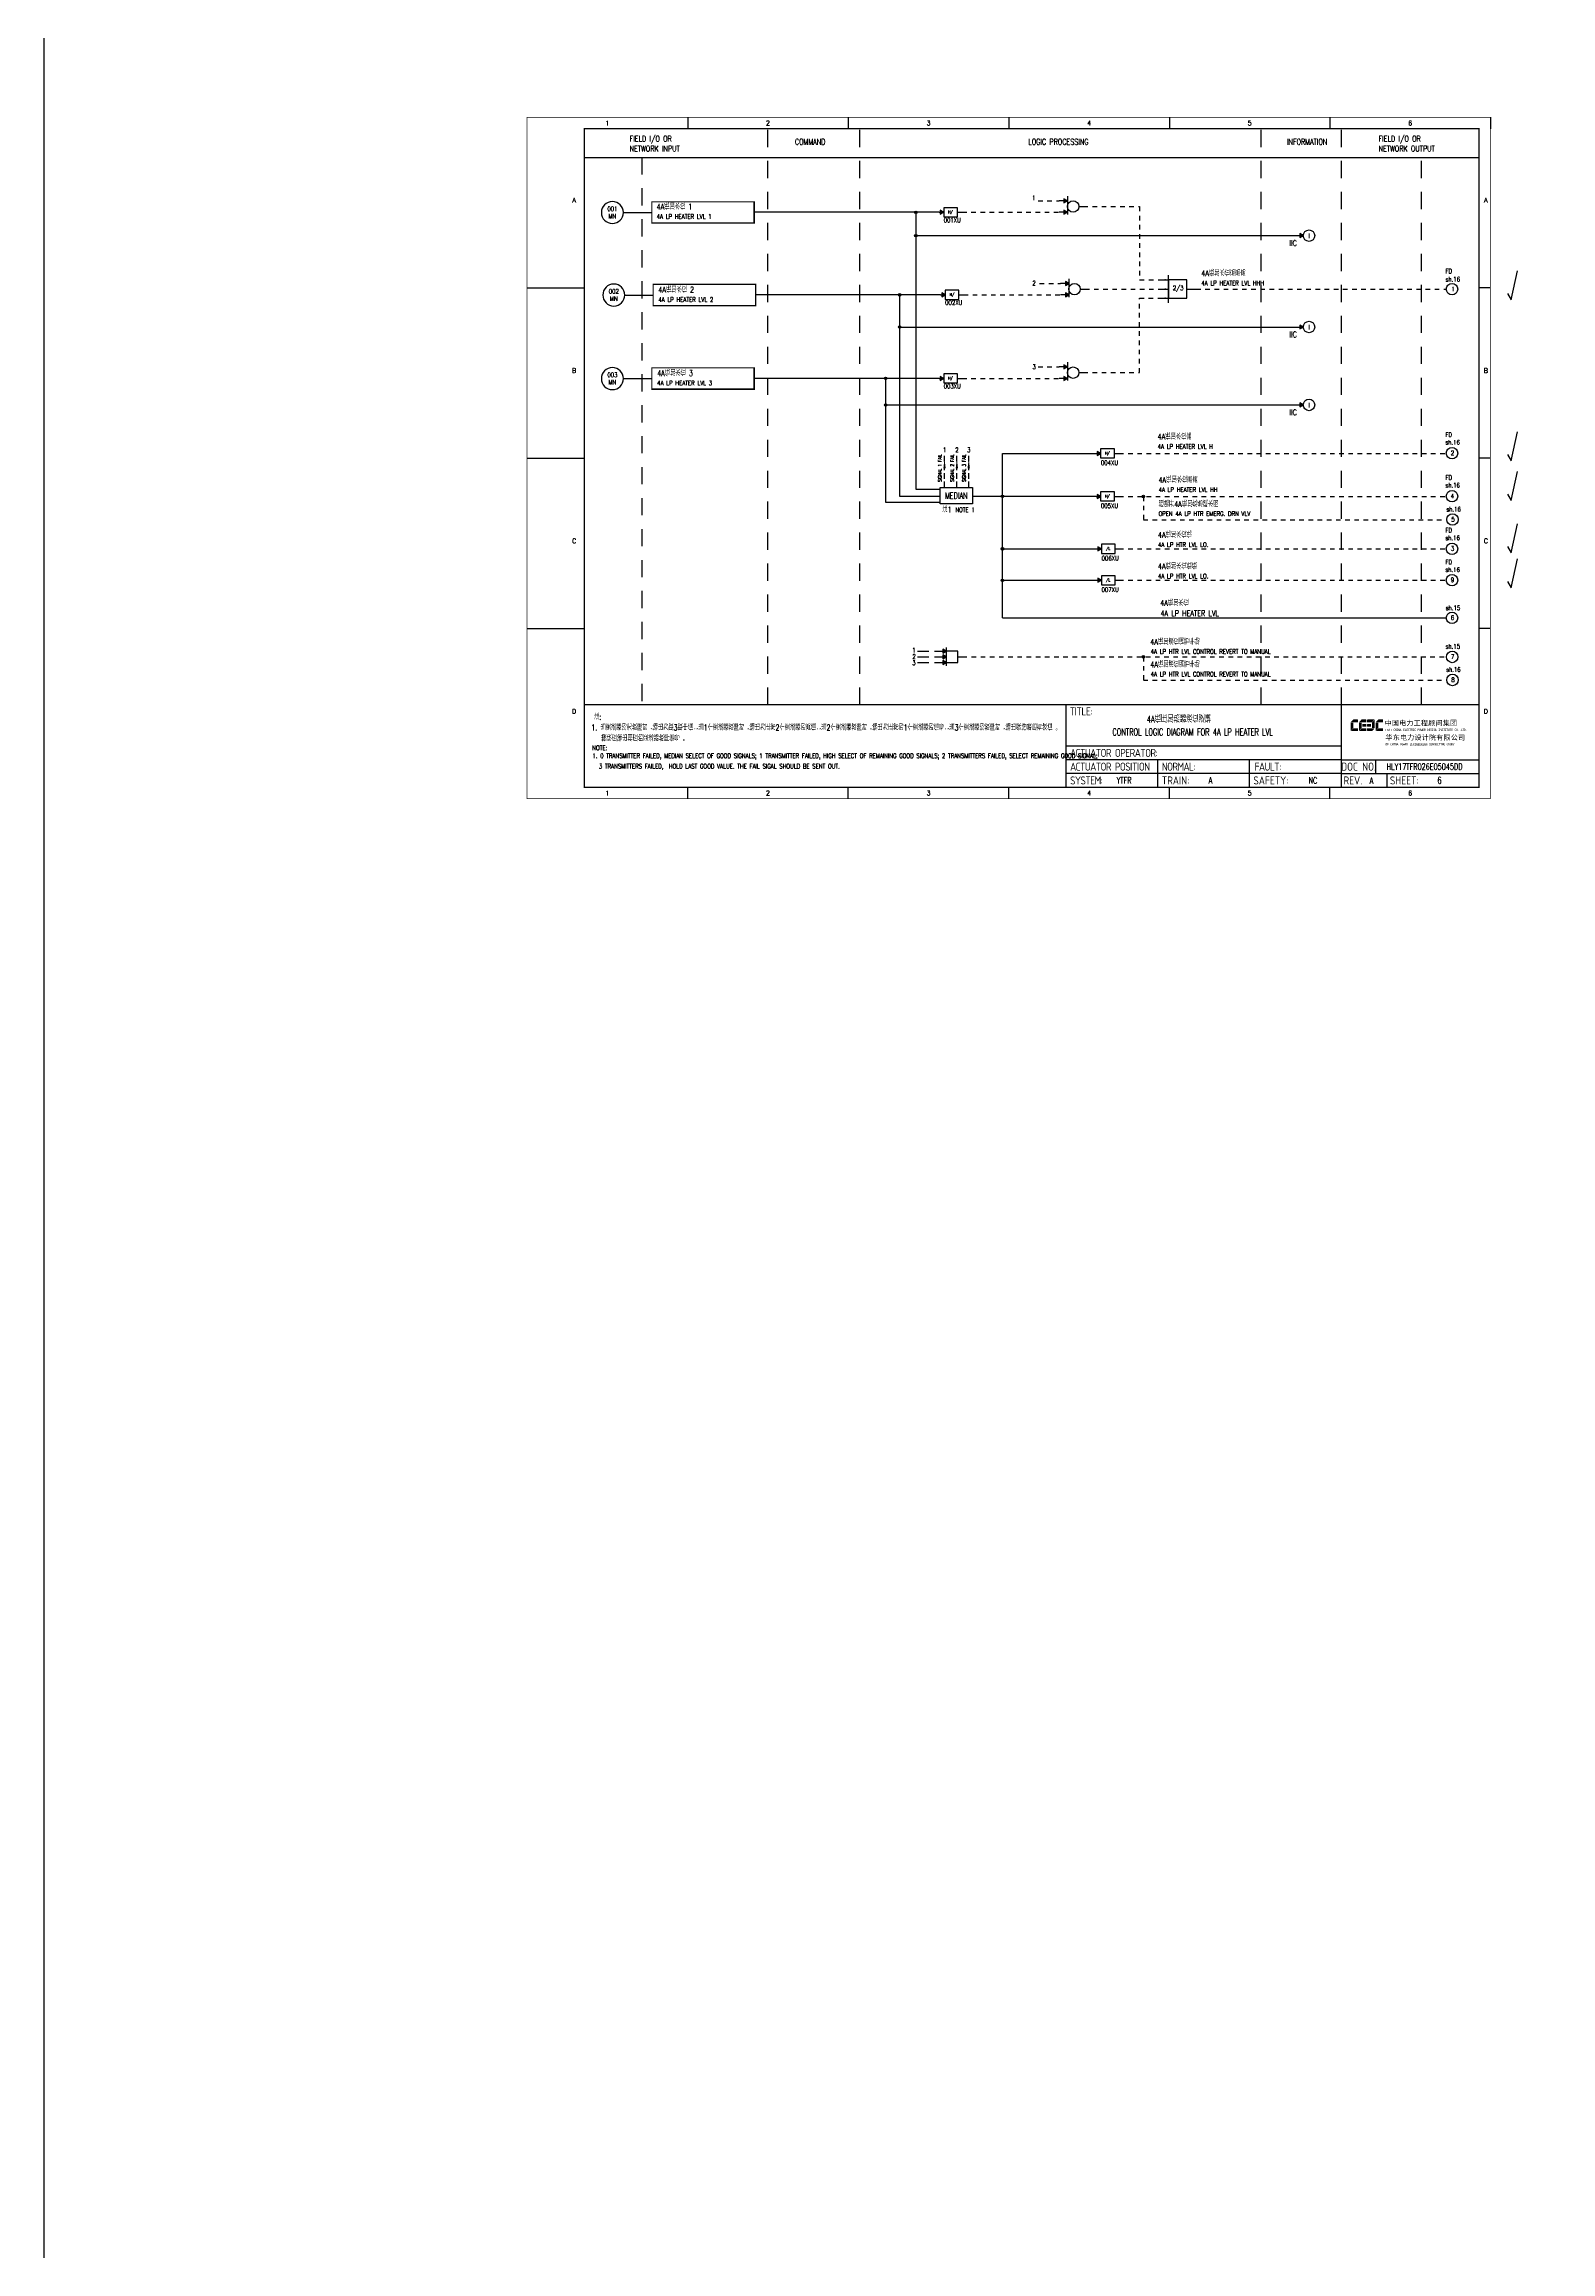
# Model space of a CAD drawing. Header units: millimetres. Extents: x 5560 to 16471, y 4607 to 8234.
# Drawn here: x 7161 to 7818, y 5569 to 6531 of the extents above; entities that cross this region are included whole.
import ezdxf
from ezdxf.enums import TextEntityAlignment as Align

# ---------------------------------------------------------------- set-up
doc = ezdxf.new("R2010")
doc.units = ezdxf.units.MM
for name, pattern in [('D2', [6, 2, -2, 2]), ('DASHED', [0.75, 0.5, -0.25]), ('JIS_02_0.7', [1.35, 0.75, -0.6])]:
    doc.linetypes.add(name, pattern=pattern)
for name, color, linetype in [('BLOCK', 7, 'Continuous'), ('BORDER', 1, 'Continuous'), ('INSTRUMENT', 4, 'Continuous'), ('MLINE', 6, 'Continuous'), ('TEXT', 7, 'Continuous'), ('TITLE', 1, 'Continuous'), ('TK', 7, 'Continuous'), ('Viewport', 7, 'Continuous'), ('图框_外框线', 7, 'Continuous'), ('图框_标题栏文字', 6, 'Continuous')]:
    doc.layers.add(name, color=color, linetype=linetype)
doc.styles.add('DANIEL', font='COMPLEX', dxfattribs={"width": 0.7, "bigfont": 'GVFS'})
doc.styles.add('ecepdi', font='simhei.ttf', dxfattribs={"width": 0.9})
doc.styles.add('ROMANS', font='ROMANS.SHX', dxfattribs={"width": 0.7})
doc.styles.get("Standard").update_dxf_attribs({"font": 'romans.shx', "width": 0.7, "bigfont": '@0hztxta.shx'})
doc.styles.add('工程字', font='gbenor.shx', dxfattribs={"bigfont": 'gbcbig.shx'})

# ---------------------------------------------------------------- blocks, each defined once
blk = doc.blocks.new('INS00')
at = {"layer": 'INSTRUMENT', "color": 0}
blk.add_lwpolyline([(6, 0, 1), (-6, 0, 1)], format="xyb", close=True, dxfattribs=at)
at = {"layer": 'INSTRUMENT', "flags": 1}
for tag, p in [('INSNAM', (0, 9)), ('INSDGN', (0, -9)), ('INSTYP', (0, -12)), ('INSSUP', (0, -15)), ('INSMAN', (0, -18)), ('INSREM', (0, -21))]:
    blk.add_attdef(tag, text='', height=3, dxfattribs=at).set_placement(p, align=Align.TOP_CENTER)
at = {"layer": 'INSTRUMENT', "width": 0.7}
for tag, p in [('INSIDE', (0, 2)), ('INSSYS', (0, -2))]:
    blk.add_attdef(tag, text='', height=2.5, dxfattribs=at).set_placement(p, align=Align.MIDDLE)
for tag, p in [('INSHH', (6, 3.5)), ('INSL', (6, -3)), ('INSLL', (6, -6))]:
    blk.add_attdef(tag, p, '', height=2.5, dxfattribs=at)
at = {"layer": 'INSTRUMENT', "linetype": 'DASHED', "width": 0.7}
blk.add_attdef('INSH', (6, 0.5), '', height=2.5, dxfattribs=at)
blk = doc.blocks.new('MEDS')
at = {"layer": 'Viewport'}
blk.add_lwpolyline([(-49.2, 0), (49.2, 0), (49.2, -49.2), (-49.2, -49.2)], close=True, dxfattribs=at)
at = {"color": 7, "linetype": 'Continuous', "style": 'ROMANS'}
blk.add_attdef('MEDIAN', text='', height=19.3, dxfattribs=at).set_placement((0, -24.6), align=Align.MIDDLE)
blk = doc.blocks.new('大于')
at = {"layer": 'BORDER'}
blk.add_hatch(color=256, dxfattribs=at).paths.add_polyline_path([(2178.99, 3748.47), (2177.49, 3749.34), (2177.49, 3747.6)])
for p, q in [((2176.99, 3748.47), (2178.99, 3748.47)), ((2184.99, 3748.47), (2186.99, 3748.47))]:
    blk.add_line(p, q, dxfattribs=at)
for points in [[(2178.99, 3748.47), (2177.49, 3749.34), (2177.49, 3747.6)], [(2184.99, 3750.47), (2178.99, 3750.47), (2178.99, 3746.47), (2184.99, 3746.47)]]:
    blk.add_lwpolyline(points, close=True, dxfattribs=at)
at = {"layer": 'BORDER', "style": 'DANIEL', "width": 0.8}
blk.add_text('H/', height=1.2, dxfattribs=at).set_placement((2181.94, 3748.51), align=Align.MIDDLE)
blk = doc.blocks.new('huo')
at = {"layer": 'BORDER'}
for points in [[(-72.15, 909.27), (-73.65, 910.13), (-73.65, 908.4)], [(-72.15, 904.27), (-73.65, 905.13), (-73.65, 903.4)]]:
    blk.add_hatch(color=256, dxfattribs=at).paths.add_polyline_path(points)
for p, q in [((-72.15, 909.27), (-75.75, 909.27)), ((-72.15, 911.28), (-72.15, 903.28)), ((-67.15, 906.77), (-65.15, 906.77)), ((-72.15, 904.27), (-75.75, 904.27))]:
    blk.add_line(p, q, dxfattribs=at)
for points in [[(-72.15, 909.27), (-73.65, 910.13), (-73.65, 908.4)], [(-72.15, 904.27), (-73.65, 905.13), (-73.65, 903.4)]]:
    blk.add_lwpolyline(points, close=True, dxfattribs=at)
blk.add_circle((-69.65, 906.77), 2.5, dxfattribs=at)
blk = doc.blocks.new('A$C1E0003F3')
h = blk.add_hatch(color=152)
edge = h.paths.add_edge_path()
edge.add_ellipse((5.15, 4.41), major_axis=(0, 0.211), ratio=0.769231, start_angle=-90, end_angle=0)
edge.add_line((5.15, 4.62), (3.22, 4.62))
edge.add_line((3.22, 4.62), (2.09, 3.35))
edge.add_line((2.09, 3.35), (5.32, 3.35))
edge.add_line((5.32, 3.35), (5.32, 4.41))
h.paths.add_polyline_path([(3.22, 3.23), (2.09, 3.23), (2.09, -0.36), (3.22, 0.91)])
edge = h.paths.add_edge_path()
edge.add_line((5.32, 0.81), (3.27, 0.81))
edge.add_line((3.27, 0.81), (2.13, -0.46))
edge.add_line((2.13, -0.46), (5.15, -0.46))
edge.add_ellipse((5.15, -0.25), major_axis=(0, 0.211), ratio=0.769231, start_angle=180, end_angle=270)
edge.add_line((5.32, -0.25), (5.32, 0.81))
h = blk.add_hatch(color=152)
edge = h.paths.add_edge_path()
edge.add_ellipse((8.78, 4.41), major_axis=(0, 0.211), ratio=0.769231, start_angle=-90, end_angle=0)
edge.add_line((8.78, 4.62), (6.84, 4.62))
edge.add_line((6.84, 4.62), (5.71, 3.35))
edge.add_line((5.71, 3.35), (8.94, 3.35))
edge.add_line((8.94, 3.35), (8.94, 4.41))
h.paths.add_polyline_path([(6.84, 3.23), (5.71, 3.23), (5.71, -0.36), (6.84, 0.91)])
edge = h.paths.add_edge_path()
edge.add_ellipse((8.78, 2.49), major_axis=(0, 0.211), ratio=0.769231, start_angle=-90, end_angle=0)
edge.add_line((8.78, 2.7), (7.22, 2.7))
edge.add_line((7.22, 2.7), (7.22, 1.44))
edge.add_line((7.22, 1.44), (8.78, 1.44))
edge.add_ellipse((8.78, 1.65), major_axis=(0, 0.211), ratio=0.769231, start_angle=180, end_angle=270)
edge.add_line((8.94, 1.65), (8.94, 2.49))
edge = h.paths.add_edge_path()
edge.add_line((8.94, 0.81), (6.89, 0.81))
edge.add_line((6.89, 0.81), (5.75, -0.46))
edge.add_line((5.75, -0.46), (8.78, -0.46))
edge.add_ellipse((8.78, -0.25), major_axis=(0, 0.211), ratio=0.769231, start_angle=180, end_angle=270)
edge.add_line((8.94, -0.25), (8.94, 0.81))
h = blk.add_hatch(color=1)
edge = h.paths.add_edge_path()
edge.add_line((12.48, 4.62), (9.46, 4.62))
edge.add_ellipse((9.46, 4.41), major_axis=(0, 0.211), ratio=0.769231, start_angle=0, end_angle=90)
edge.add_line((9.3, 4.41), (9.3, 3.35))
edge.add_line((9.3, 3.35), (11.35, 3.35))
edge.add_line((11.35, 3.35), (12.48, 4.62))
h.paths.add_polyline_path([(12.57, 4.56), (11.38, 3.23), (11.38, 0.93), (12.57, 0.93)])
edge = h.paths.add_edge_path()
edge.add_line((11.03, 2.7), (9.46, 2.7))
edge.add_ellipse((9.46, 2.49), major_axis=(0, 0.211), ratio=0.769231, start_angle=0, end_angle=90)
edge.add_line((9.3, 2.49), (9.3, 1.65))
edge.add_ellipse((9.46, 1.65), major_axis=(0, 0.211), ratio=0.769231, start_angle=90, end_angle=180)
edge.add_line((9.46, 1.44), (11.03, 1.44))
edge.add_line((11.03, 1.44), (11.03, 2.7))
h = blk.add_hatch(color=1)
edge = h.paths.add_edge_path()
edge.add_line((12.58, 0.79), (9.3, 0.79))
edge.add_line((9.3, 0.79), (9.3, -0.27))
edge.add_ellipse((9.46, -0.27), major_axis=(0, 0.211), ratio=0.769231, start_angle=90, end_angle=180)
edge.add_line((9.46, -0.48), (11.43, -0.48))
edge.add_line((11.43, -0.48), (12.58, 0.79))
h = blk.add_hatch(color=152)
edge = h.paths.add_edge_path()
edge.add_ellipse((16.11, 4.41), major_axis=(0, 0.211), ratio=0.769231, start_angle=-90, end_angle=0)
edge.add_line((16.11, 4.62), (14.14, 4.62))
edge.add_line((14.14, 4.62), (13, 3.35))
edge.add_line((13, 3.35), (16.27, 3.35))
edge.add_line((16.27, 3.35), (16.27, 4.41))
h.paths.add_polyline_path([(14.14, 3.23), (13, 3.23), (13, -0.36), (14.14, 0.91)])
edge = h.paths.add_edge_path()
edge.add_line((16.27, 0.81), (14.18, 0.81))
edge.add_line((14.18, 0.81), (13.04, -0.46))
edge.add_line((13.04, -0.46), (16.03, -0.46))
edge.add_ellipse((16.03, -0.15), major_axis=(0, 0.316), ratio=0.769231, start_angle=180, end_angle=270)
edge.add_line((16.27, -0.15), (16.27, 0.81))
at = {"layer": 'TITLE', "color": 7, "style": 'ecepdi'}
for s, p in [('中', (16.92, 1.94)), ('国', (20.09, 2)), ('电', (23.25, 1.99)), ('力', (26.39, 1.96)), ('工', (29.53, 1.95)), ('程', (32.71, 1.98)), ('顾', (35.9, 1.98)), ('问', (39.09, 1.94)), ('集', (42.26, 1.98)), ('团', (45.42, 2.01)), ('华', (17.24, -4.31)), ('东', (20.45, -4.29)), ('电', (23.62, -4.35)), ('力', (26.75, -4.32)), ('设', (29.92, -4.3)), ('计', (33.05, -4.31)), ('院', (36.26, -4.29)), ('有', (39.41, -4.29)), ('限', (42.57, -4.32)), ('公', (45.78, -4.38)), ('司', (48.91, -4.35))]:
    blk.add_text(s, height=2.2, dxfattribs=at).set_placement(p)
at = {"layer": 'TITLE', "color": 7, "style": 'ecepdi', "width": 0.975}
for s, p in [('E', (17.58, 0.02)), ('A', (18.29, 0.03)), ('S', (19, 0.03)), ('T', (19.7, 0.03)), ('C', (21.1, 0.09)), ('H', (21.77, 0.09)), ('I', (22.46, 0.09)), ('N', (23.17, 0.1)), ('A', (23.86, 0.1)), ('E', (25.35, 0.09)), ('L', (26.05, 0.11)), ('E', (26.76, 0.1)), ('C', (27.46, 0.12)), ('T', (28.18, 0.11)), ('R', (28.87, 0.1)), ('I', (29.57, 0.11)), ('C', (30.28, 0.1)), ('P', (31.64, 0.09)), ('O', (32.32, 0.08)), ('W', (33.03, 0.08)), ('E', (33.72, 0.08)), ('R', (34.42, 0.09)), ('D', (35.81, 0.1)), ('E', (36.52, 0.1)), ('S', (37.2, 0.1)), ('I', (37.91, 0.09)), ('G', (38.68, 0.11)), ('N', (39.38, 0.09)), ('I', (40.72, 0.07)), ('N', (41.43, 0.08)), ('S', (42.14, 0.08)), ('T', (42.83, 0.08)), ('I', (43.52, 0.09)), ('T', (44.22, 0.07)), ('U', (44.93, 0.07)), ('T', (45.63, 0.08)), ('E', (46.34, 0.09)), ('C', (47.76, 0.11)), ('O', (48.48, 0.1)), ('L', (50.56, 0.1)), ('T', (51.27, 0.1)), ('D', (51.96, 0.1)), ('O', (17.67, -6.18)), ('OF', (18.01, -6.2)), ('F', (18.37, -6.2)), ('C', (19.8, -6.19)), ('H', (20.47, -6.19)), ('I', (21.15, -6.19)), ('N', (21.87, -6.18)), ('A', (22.56, -6.18)), ('P', (23.98, -6.2)), ('O', (24.66, -6.21)), ('W', (25.36, -6.21)), ('E', (26.06, -6.21)), ('R', (26.75, -6.2)), ('E', (28.19, -6.24)), ('N', (28.91, -6.27)), ('G', (29.62, -6.26)), ('I', (30.32, -6.27)), ('N', (31.02, -6.27)), ('E', (31.7, -6.28)), ('E', (32.41, -6.27)), ('R', (33.1, -6.24)), ('I', (33.81, -6.24)), ('N', (34.51, -6.26)), ('G', (35.2, -6.24)), ('C', (36.61, -6.19)), ('O', (37.3, -6.21)), ('N', (38, -6.2)), ('S', (38.71, -6.21)), ('U', (39.41, -6.18)), ('L', (40.11, -6.18)), ('T', (40.81, -6.19)), ('I', (41.51, -6.21)), ('N', (42.2, -6.21)), ('G', (42.91, -6.17)), ('G', (44.29, -6.2)), ('R', (45, -6.21)), ('O', (45.69, -6.22)), ('U', (46.39, -6.2)), ('P', (47.1, -6.23)), ('.', (49.23, 0.1)), (',', (49.87, 0.1)), ('.', (52.72, 0.11))]:
    blk.add_text(s, height=1, dxfattribs=at).set_placement(p, align=Align.MIDDLE_CENTER)
blk = doc.blocks.new('A$C57484896')
for p, q in [((70, 297), (70, 292)), ((140, 297), (140, 292)), ((210, 297), (210, 292)), ((280, 297), (280, 292)), ((350, 297), (350, 292)), ((420, 297), (420, 292)), ((0, 222.75), (25, 222.75)), ((420, 222.75), (415, 222.75)), ((0, 148.5), (25, 148.5)), ((420, 148.5), (415, 148.5)), ((0, 74.25), (25, 74.25)), ((420, 74.25), (415, 74.25)), ((70, 0), (70, 5)), ((140, 0), (140, 5)), ((210, 0), (210, 5)), ((280, 0), (280, 5)), ((350, 0), (350, 5))]:
    blk.add_line(p, q)
at = {"layer": 'MLINE', "linetype": 'JIS_02_0.7', "ltscale": 10}
for p, q in [((105, 41), (105, 292)), ((145, 41), (145, 292)), ((320, 41), (320, 292)), ((355, 41), (355, 292)), ((50, 279.56), (50, 41)), ((390, 41), (390, 279.56))]:
    blk.add_line(p, q, dxfattribs=at)
at = {"layer": 'MLINE'}
blk.add_line((25, 279.56), (415, 279.56), dxfattribs=at)
at = {"layer": '图框_外框线'}
for p, q in [((355, 5), (355, 41)), ((355, 23), (235, 23)), ((355, 17), (235, 17)), ((355, 11), (235, 11)), ((355, 11), (235, 11)), ((275, 11), (275, 17)), ((275, 5), (275, 11)), ((315, 11), (315, 17)), ((315, 5), (315, 11)), ((355, 17), (415, 17)), ((355, 11), (415, 11)), ((370, 11), (370, 17)), ((375, 5), (375, 11))]:
    blk.add_line(p, q, dxfattribs=at)
for points, const_width in [([(0, 0), (420, 0), (420, 297), (0, 297)], 0.3), ([(25, 5), (415, 5), (415, 292), (25, 292)], 0.6)]:
    blk.add_lwpolyline(points, close=True, dxfattribs=dict(at, const_width=const_width))
at = {"layer": '图框_外框线', "const_width": 0.6}
blk.add_lwpolyline([(235, 41), (25, 41)], dxfattribs=at)
at = {"layer": '图框_外框线'}
blk.add_lwpolyline([(415, 41, 0.6, 0.6, 0), (235, 41, 0.6, 0.6, 0), (235, 5, 0, 0, 0)], format="xyseb", dxfattribs=at)
blk.add_blockref('A$C1E0003F3', (356.94, 29.95))
at = {"layer": 'MLINE', "char_height": 2.5, "width": 31.8959, "attachment_point": 1}
for s, insert in [('FIELD I/O OR', (44.67, 288.89)), ('FIELD I/O OR', (371.22, 288.89)), ('NETWORK INPUT', (44.67, 284.64)), ('COMMAND', (116.74, 287.58)), ('LOGIC PROCESSING', (218.52, 287.58)), ('INFORMATION', (331.25, 287.58)), ('NETWORK OUTPUT', (371.22, 284.64))]:
    blk.add_mtext(s, dxfattribs=dict(at, insert=insert))
at = {"layer": 'TK', "color": 3}
for s, p in [('1', (35, 294.5)), ('2', (105, 294.5)), ('3', (175, 294.5)), ('4', (245, 294.5)), ('5', (315, 294.5)), ('6', (385, 294.5)), ('1', (35, 2.5)), ('2', (105, 2.5)), ('3', (175, 2.5)), ('4', (245, 2.5)), ('5', (315, 2.5)), ('6', (385, 2.5))]:
    blk.add_text(s, height=2, dxfattribs=at).set_placement(p, align=Align.MIDDLE)
for s, p in [('A', (20.5, 259.88)), ('A', (418, 259.88)), ('B', (20.5, 185.62)), ('B', (418, 185.62)), ('C', (20.5, 111.38)), ('C', (418, 111.38)), ('D', (20.5, 37.12)), ('D', (418, 37.12))]:
    blk.add_text(s, height=2, dxfattribs=at).set_placement(p, align=Align.CENTER)
at = {"layer": '图框_标题栏文字', "char_height": 3.5, "style": '工程字'}
for s, insert, width, attachment_point in [('{\\T0.9; TITLE:}', (234.86, 38.09), 14.2249, 4), ('{\\T0.9; ACTUATOR OPERATOR:}', (235, 20), 40, 4), ('{\\T0.9; ACTUATOR POSITION}', (235, 14), 45, 4), ('{\\T0.9; SYSTEM:}', (235, 8), 17.9526, 4), ('{\\T0.9; }TRAIN: ', (275, 8), 17.6638, 4), ('{\\T0.9; NORMAL:}', (275, 14), 18.2557, 4), ('SAFETY:', (324.3, 8), 22.3993, 5), ('{\\T0.9; FAULT:}', (315.44, 14), 15, 4), ('DOC NO.', (362.5, 14), 15, 5), ('REV.', (360, 8), 10, 5), ('SHEET:', (382.42, 8), 20, 5)]:
    blk.add_mtext(s, dxfattribs=dict(at, insert=insert, width=width, attachment_point=attachment_point))

msp = doc.modelspace()

# ---------------------------------------------------------------- hatches: boundary and pattern name
h = msp.add_hatch(color=0)
edge = h.paths.add_edge_path()
edge.add_arc((7540.98, 6457.97), 0.55, 0, 360)
h = msp.add_hatch(color=0)
edge = h.paths.add_edge_path()
edge.add_arc((7540.98, 6447.81), 0.55, 0, 360)
for points in [[(7709.91, 6447.81), (7708.41, 6448.68), (7708.41, 6446.95)], [(7709.91, 6407.98), (7708.41, 6408.85), (7708.41, 6407.12)], [(7709.91, 6374.02), (7708.41, 6374.89), (7708.41, 6373.16)]]:
    msp.add_hatch(color=256).paths.add_polyline_path(points)
h = msp.add_hatch(color=0)
edge = h.paths.add_edge_path()
edge.add_arc((7533.93, 6422.01), 0.55, 0, 360)
h = msp.add_hatch(color=0)
edge = h.paths.add_edge_path()
edge.add_arc((7533.93, 6407.98), 0.55, 0, 360)
h = msp.add_hatch(color=0)
edge = h.paths.add_edge_path()
edge.add_arc((7527.82, 6385.6), 0.55, 0, 360)
h = msp.add_hatch(color=0)
edge = h.paths.add_edge_path()
edge.add_arc((7527.82, 6374.02), 0.55, 0, 360)
h = msp.add_hatch(color=0)
edge = h.paths.add_edge_path()
edge.add_arc((7527.82, 6374.02), 0.393, 0, 360)
h = msp.add_hatch(color=0)
edge = h.paths.add_edge_path()
edge.add_arc((7578.74, 6334.14), 0.55, 0, 360)
h = msp.add_hatch(color=0)
edge = h.paths.add_edge_path()
edge.add_arc((7640.18, 6334.11), 0.55, 0, 360)
h = msp.add_hatch(color=0)
edge = h.paths.add_edge_path()
edge.add_arc((7578.74, 6311.28), 0.55, 0, 360)
h = msp.add_hatch(color=0)
edge = h.paths.add_edge_path()
edge.add_arc((7578.74, 6297.58), 0.55, 0, 360)
h = msp.add_hatch(color=0)
edge = h.paths.add_edge_path()
edge.add_arc((7640.18, 6264.22), 0.55, 0, 360)
at = {"layer": 'BORDER'}
for points in [[(7621.89, 6311.28), (7620.39, 6312.15), (7620.39, 6310.41)], [(7621.89, 6297.58), (7620.39, 6298.45), (7620.39, 6296.72)], [(7554.27, 6266.77), (7552.77, 6267.64), (7552.77, 6265.9)], [(7554.27, 6264.27), (7552.77, 6265.14), (7552.77, 6263.4)], [(7554.27, 6261.77), (7552.77, 6262.64), (7552.77, 6260.9)]]:
    msp.add_hatch(color=256, dxfattribs=at).paths.add_polyline_path(points)

# ---------------------------------------------------------------- linework, layer by layer
at = {"color": 0}
for p, q in [((7413.49, 6457.88), (7425.88, 6457.88)), ((7470.56, 6453.21), (7470.56, 6462.55)), ((7551.16, 6457.97), (7470.56, 6457.97)), ((7540.98, 6457.97), (7540.98, 6447.81)), ((7470.56, 6453.21), (7425.88, 6453.21)), ((7540.98, 6447.81), (7708.41, 6447.81)), ((7540.98, 6447.81), (7540.98, 6337.38)), ((7414.11, 6421.92), (7426.51, 6421.92)), ((7471.19, 6417.25), (7471.19, 6426.59)), ((7551.78, 6422.01), (7471.19, 6422.01)), ((7533.93, 6422.01), (7533.93, 6407.98)), ((7471.19, 6417.25), (7426.51, 6417.25)), ((7533.93, 6407.98), (7708.41, 6407.98)), ((7533.93, 6407.98), (7533.93, 6334.31)), ((7470.56, 6380.84), (7470.56, 6390.18)), ((7413.49, 6385.51), (7425.88, 6385.51)), ((7470.56, 6380.84), (7425.88, 6380.84)), ((7551.16, 6385.6), (7470.56, 6385.6)), ((7527.82, 6385.6), (7527.82, 6374.02)), ((7527.82, 6374.02), (7708.41, 6374.02)), ((7527.82, 6374.02), (7527.82, 6331.66)), ((7578.76, 6352.91), (7619.58, 6352.91)), ((7578.76, 6334.16), (7578.76, 6352.91)), ((7527.82, 6331.66), (7551.54, 6331.66)), ((7533.93, 6334.31), (7551.54, 6334.31)), ((7540.98, 6337.38), (7551.54, 6337.38)), ((7619.58, 6334.16), (7565.71, 6334.16)), ((7578.76, 6281.2), (7578.76, 6333.59)), ((7578.76, 6281.2), (7772.26, 6281.2))]:
    msp.add_line(p, q, dxfattribs=at)
at = {"color": 0, "linetype": 'D2'}
for p, q in [((7561.16, 6457.97), (7603.45, 6457.97)), ((7594.32, 6462.97), (7603.45, 6462.97)), ((7614.04, 6460.47), (7638.57, 6460.47)), ((7638.57, 6460.47), (7638.57, 6428.56)), ((7638.57, 6428.56), (7647.73, 6428.56)), ((7561.78, 6422.01), (7604.08, 6422.01)), ((7594.94, 6427.01), (7604.08, 6427.01)), ((7614.67, 6424.51), (7647.73, 6424.51)), ((7638.49, 6388.1), (7638.49, 6420.56)), ((7638.49, 6420.56), (7648.62, 6420.56)), ((7663.2, 6424.51), (7772.26, 6424.51)), ((7594.32, 6390.6), (7603.45, 6390.6)), ((7561.16, 6385.6), (7603.45, 6385.6)), ((7614.04, 6388.1), (7638.49, 6388.1)), ((7629.58, 6352.91), (7772.26, 6352.91)), ((7629.58, 6334.16), (7772.26, 6334.16)), ((7640.18, 6334.11), (7640.18, 6324)), ((7640.18, 6324), (7772.48, 6324)), ((7629.58, 6311.28), (7772.26, 6311.28)), ((7629.58, 6297.58), (7772.26, 6297.58)), ((7561.27, 6264.27), (7772.35, 6264.27)), ((7640.18, 6264.22), (7640.18, 6254.11)), ((7640.18, 6254.11), (7772.48, 6254.11))]:
    msp.add_line(p, q, dxfattribs=at)
at = {"color": 1}
for p, q in [((7651.2, 6418.56), (7651.2, 6430.56)), ((7659.2, 6424.51), (7663.2, 6424.51))]:
    msp.add_line(p, q, dxfattribs=at)
for p, q in [((7800.53, 6419.88), (7803.25, 6432.52)), ((7798.89, 6422.6), (7800.53, 6419.88)), ((7800.53, 6349.72), (7803.25, 6362.36)), ((7798.89, 6352.44), (7800.53, 6349.72)), ((7800.53, 6332.39), (7803.25, 6345.04)), ((7798.89, 6335.12), (7800.53, 6332.39)), ((7800.53, 6309.62), (7803.25, 6322.26)), ((7798.89, 6312.34), (7800.53, 6309.62)), ((7578.76, 6311.28), (7619.89, 6311.28)), ((7800.53, 6294.27), (7803.25, 6306.92)), ((7578.76, 6297.58), (7619.89, 6297.58)), ((7798.89, 6297), (7800.53, 6294.27))]:
    msp.add_line(p, q)
at = {"color": 0, "linetype": 'DASHED', "ltscale": 5}
for p, q in [((7553.52, 6338.09), (7553.52, 6352.24)), ((7558.89, 6338.09), (7558.89, 6352.24)), ((7564.05, 6338.09), (7564.05, 6352.24))]:
    msp.add_line(p, q, dxfattribs=at)
at = {"color": 0, "linetype": 'DASHED', "ltscale": 10}
for p, q in [((7541.68, 6266.77), (7550.67, 6266.77)), ((7541.68, 6264.27), (7550.67, 6264.27)), ((7541.68, 6261.77), (7550.67, 6261.77))]:
    msp.add_line(p, q, dxfattribs=at)
for points in [[(7160.94, 8068.2), (15336.96, 8068.2), (15336.96, 4606.91), (7160.94, 4606.91)], [(7709.91, 6447.81), (7708.41, 6448.68), (7708.41, 6446.95)], [(7709.91, 6407.98), (7708.41, 6408.85), (7708.41, 6407.12)], [(7709.91, 6374.02), (7708.41, 6374.89), (7708.41, 6373.16)]]:
    msp.add_lwpolyline(points, close=True)
at = {"color": 0, "const_width": 0.5}
for points in [[(7425.88, 6462.55), (7470.56, 6462.55), (7470.56, 6453.21), (7425.88, 6453.21), (7425.88, 6462.55)], [(7426.51, 6426.59), (7471.19, 6426.59), (7471.19, 6417.25), (7426.51, 6417.25), (7426.51, 6426.59)], [(7425.88, 6390.18), (7470.56, 6390.18), (7470.56, 6380.84), (7425.88, 6380.84), (7425.88, 6390.18)]]:
    msp.add_lwpolyline(points, dxfattribs=at)
at = {"color": 1}
msp.add_lwpolyline([(7651.2, 6420.56), (7659.2, 6420.56), (7659.2, 6428.56), (7651.2, 6428.56)], close=True, dxfattribs=at)
at = {"color": 0}
for points in [[(7553.51, 6350.47, 0, 1, 0), (7553.51, 6346.46, 1, 1, 0)], [(7558.88, 6350.47, 0, 1, 0), (7558.88, 6346.46, 1, 1, 0)], [(7564.05, 6350.47, 0, 1, 0), (7564.05, 6346.46, 1, 1, 0)]]:
    msp.add_lwpolyline(points, format="xyseb", dxfattribs=at)
for centre, radius in [((7540.98, 6457.97), 0.55), ((7540.98, 6447.81), 0.55), ((7533.93, 6422.01), 0.55), ((7533.93, 6407.98), 0.55), ((7527.82, 6385.6), 0.55), ((7527.82, 6374.02), 0.55), ((7527.82, 6374.02), 0.393), ((7578.74, 6334.14), 0.55), ((7640.18, 6334.11), 0.55), ((7578.74, 6311.28), 0.55), ((7578.74, 6297.58), 0.55), ((7640.18, 6264.22), 0.55)]:
    msp.add_circle(centre, radius, dxfattribs=at)
for centre in [(7712.41, 6447.81), (7712.41, 6407.98), (7712.41, 6374.02)]:
    msp.add_circle(centre, 2.5)
at = {"color": 1}
for centre in [(7774.76, 6424.51), (7774.76, 6352.97), (7774.76, 6334.22), (7774.98, 6324.06), (7774.76, 6311.33), (7774.76, 6297.63), (7774.76, 6281.2), (7774.86, 6264.19), (7774.98, 6254.16)]:
    msp.add_circle(centre, 2.5, dxfattribs=at)
at = {"layer": 'BORDER'}
for p, q in [((7619.89, 6311.28), (7621.89, 6311.28)), ((7627.89, 6311.28), (7629.89, 6311.28)), ((7619.89, 6297.58), (7621.89, 6297.58)), ((7627.89, 6297.58), (7629.89, 6297.58)), ((7550.67, 6266.77), (7554.27, 6266.77)), ((7550.67, 6264.27), (7554.27, 6264.27)), ((7554.27, 6268.27), (7554.27, 6260.27)), ((7559.27, 6264.27), (7561.27, 6264.27)), ((7550.67, 6261.77), (7554.27, 6261.77))]:
    msp.add_line(p, q, dxfattribs=at)
for points in [[(7621.89, 6311.28), (7620.39, 6312.15), (7620.39, 6310.41)], [(7627.89, 6313.28), (7621.89, 6313.28), (7621.89, 6309.28), (7627.89, 6309.28)], [(7621.89, 6297.58), (7620.39, 6298.45), (7620.39, 6296.72)], [(7627.89, 6299.58), (7621.89, 6299.58), (7621.89, 6295.58), (7627.89, 6295.58)], [(7554.27, 6266.77), (7552.77, 6267.64), (7552.77, 6265.9)], [(7554.27, 6264.27), (7552.77, 6265.14), (7552.77, 6263.4)], [(7559.27, 6266.77), (7554.27, 6266.77), (7554.27, 6261.77), (7559.27, 6261.77)], [(7554.27, 6261.77), (7552.77, 6262.64), (7552.77, 6260.9)]]:
    msp.add_lwpolyline(points, close=True, dxfattribs=at)
at = {"layer": 'TITLE', "color": 1}
for p, q in [((7647.73, 6428.56), (7651.2, 6428.56)), ((7647.73, 6424.51), (7651.2, 6424.51)), ((7647.73, 6420.56), (7651.2, 6420.56))]:
    msp.add_line(p, q, dxfattribs=at)
for points in [[(7651.2, 6428.56, 0, 0.744, 0), (7649.42, 6428.56, 0.744, 0.744, 0)], [(7651.2, 6424.51, 0, 0.744, 0), (7649.42, 6424.51, 0.744, 0.744, 0)], [(7651.2, 6420.56, 0, 0.744, 0), (7649.42, 6420.56, 0.744, 0.744, 0)]]:
    msp.add_lwpolyline(points, format="xyseb", dxfattribs=at)

# ---------------------------------------------------------------- block references
for name, p in [('A$C57484896', (7371.52, 6202.37)), ('大于', (5374.17, 2709.5)), ('huo', (7679.2, 5553.71)), ('huo', (7679.82, 5517.74)), ('大于', (5374.79, 2673.54)), ('huo', (7679.2, 5481.33)), ('大于', (5374.17, 2637.13)), ('大于', (5442.58, 2604.44)), ('大于', (5442.58, 2585.69))]:
    msp.add_blockref(name, p)
at = {"layer": 'MLINE', "color": 0, "xscale": 0.7999999999992724, "yscale": 0.7999999999992724, "zscale": 0.8}
for p, values in [((7408.69, 6457.88), {'INSIDE': '001', 'INSSYS': 'MN'}), ((7409.31, 6421.92), {'INSIDE': '002', 'INSSYS': 'MN'}), ((7408.69, 6385.51), {'INSIDE': '003', 'INSSYS': 'MN'})]:
    msp.add_blockref('INS00', p, dxfattribs=at).add_auto_attribs(values)
at = {"layer": 'Viewport', "color": 0}
ref = msp.add_blockref('MEDS', (7558.63, 6338.05), dxfattribs=dict(at, xscale=0.1440000000002328, yscale=0.1440000000002328, zscale=0.144))
ref.add_attrib('MEDIAN', 'MEDIAN', dxfattribs={"layer": '0', "color": 7, "linetype": 'Continuous', "height": 2.779, "style": 'ROMANS', "width": 0.7}).set_placement((7558.63, 6334.51), align=Align.MIDDLE)

# ---------------------------------------------------------------- texts
at = {"width": 0.7}
for p in [(7712.44, 6446.69), (7712.44, 6406.86), (7712.44, 6372.9)]:
    msp.add_text('I', height=2, dxfattribs=at).set_placement(p, align=Align.CENTER)
at = {"color": 0, "width": 0.7}
for s, height, p in [('1. 当变送器均无故障时，输出为取3取中值；当1个变送器故障时，输出为正常2个变送器的高值；当2个变送器故障时，输出为正常的1个变送器的信号；当3个变送器均故障时，输出保持最后有效值。', 2.5, (7399.46, 6232.18)), ('注:', 2.5, (7400.71, 6236.84)), ('NOTE:', 2, (7399.93, 6223.58)), ('模块应输出相应的变送器故障信号。', 2.5, (7403.85, 6227.48)), ('1. 0 TRANSMITTER FAILED, MEDIAN SELECT OF GOOD SIGNALS; 1 TRANSMITTER FAILED, HIGH SELECT OF REMAINING GOOD SIGNALS; 2 TRANSMITTERS FAILED, SELECT REMAINING GOOD SIGNAL;   ', 2, (7399.99, 6220.12)), ('3 TRANSMITTERS FAILED,  HOLD LAST GOOD VALUE. THE FAIL SIGAL SHOULD BE SENT OUT. ', 2, (7402.79, 6215.54))]:
    msp.add_text(s, height=height, dxfattribs=at).set_placement(p)
at = {"color": 0, "attachment_point": 1}
for s, insert, char_height, width in [('4A LP HEATER LVL 1', (7427.96, 6457.14), 2, 73.0067), ('4A低加水位 1', (7427.96, 6461.66), 2.5, 73.0067), ('4A LP HEATER LVL HHH', (7665.44, 6428.14), 2, 57.1272), ('4A低加水位高高高', (7665.44, 6432.66), 2.5, 73.0067), ('sh.16', (7771.95, 6429.78), 2, 73.0067), ('FD', (7771.95, 6433.35), 2, 73.0067), ('4A LP HEATER LVL 2', (7428.71, 6420.93), 2, 73.0067), ('4A低加水位 2', (7428.71, 6425.45), 2.5, 73.0067), ('1', (7774.46, 6425.55), 2, 73.0067), ('4A低加水位 3', (7428.21, 6389.1), 2.5, 73.0067), ('4A LP HEATER LVL 3', (7428.21, 6384.58), 2, 73.0067), ('4A低加水位高', (7646.41, 6361.42), 2.5, 73.0067), ('FD\\Psh.16', (7771.87, 6362.06), 2, 73.0067), ('4A LP HEATER LVL H', (7646.41, 6356.9), 2, 57.1272), ('2', (7774.23, 6354.07), 2, 73.0067), ('4A低加水位高高', (7646.79, 6342.61), 2.5, 73.0067), ('FD\\Psh.16', (7771.91, 6343.35), 2, 73.0067), ('超驰开4A低加危急疏水阀', (7646.79, 6332.06), 2.5, 73.0067), ('4A LP HEATER LVL HH', (7646.79, 6338.09), 2, 57.1272), ('4', (7774.23, 6335.32), 2, 73.0067), ('注1', (7552.53, 6329.65), 2.5, 57.1272), ('NOTE 1', (7558.22, 6329.35), 2, 57.1272), ('OPEN 4A LP HTR EMERG. DRN VLV', (7646.79, 6327.63), 2, 57.1272), ('sh.16', (7772.29, 6329.6), 2, 73.0067), ('5', (7774.45, 6325.16), 2, 73.0067), ('FD\\Psh.16', (7771.87, 6320.42), 2, 73.0067), ('3', (7774.23, 6312.44), 2, 73.0067), ('FD\\Psh.16', (7771.87, 6306.55), 2, 73.0067), ('9', (7774.23, 6298.79), 2, 73.0067), ('4A低加水位', (7647.52, 6288.93), 2.5, 57.1272), ('{\\H1.25x;4A LP HEATER LVL} ', (7647.66, 6284.48), 2, 57.1272), ('{\\C256;sh.15}', (7772.03, 6286.58), 2, 73.0067), ('6', (7774.23, 6282.31), 2, 73.0067), ('4A低加液位调节手动', (7643.21, 6271.99), 2.5, 57.1272), ('4A LP HTR LVL CONTROL REVERT TO MANUAL', (7643.38, 6267.54), 2, 57.1272), ('sh.15', (7771.94, 6269.78), 2, 73.0067), ('7', (7774.33, 6265.3), 2, 73.0067), ('4A低加液位调节手动', (7643.21, 6262.15), 2.5, 57.1272), ('4A LP HTR LVL CONTROL REVERT TO MANUAL', (7643.38, 6257.7), 2, 57.1272), ('sh.16', (7772.22, 6259.69), 2, 73.0067), ('8', (7774.45, 6255.27), 2, 73.0067)]:
    msp.add_mtext(s, dxfattribs=dict(at, insert=insert, char_height=char_height, width=width))
at = {"attachment_point": 1}
for s, insert, char_height, width in [('IIC', (7703.9, 6445.81), 2.5, 4.5039), ('IIC', (7703.9, 6405.98), 2.5, 4.5039), ('IIC', (7703.9, 6372.02), 2.5, 4.5039), ('4A LP HTR LVL LO.', (7646.53, 6314.11), 2, 73.0067), ('4A低加水位低', (7646.53, 6318.63), 2.5, 73.0067), ('4A低加水位低低', (7646.53, 6304.94), 2.5, 73.0067), ('4A LP HTR LVL LO.', (7646.53, 6300.42), 2, 73.0067), ('{\\C0;4A低压加热器液位逻辑}', (7641.68, 6238.55), 3, 77.1758), ('{\\C0;CONTROL LOGIC DIAGRAM FOR 4A LP HEATER LVL}', (7626.72, 6232.97), 3, 84.237), ('YTFR', (7628.56, 6211.76), 2.8, 8.5983), ('A', (7668.62, 6211.76), 2.8, 8.5983), ('NC', (7712.2, 6211.76), 2.8, 8.5983), ('A', (7738.89, 6211.69), 2.8, 8.5983)]:
    msp.add_mtext(s, dxfattribs=dict(at, insert=insert, char_height=char_height, width=width))
at = {"color": 0, "char_height": 1.5, "width": 57.1272, "attachment_point": 1, "rotation": 90}
for s, insert in [('SIGNAL 1 FAIL', (7550.7, 6340.46)), ('SIGNAL 2 FAIL', (7556.07, 6340.46)), ('SIGNAL 3 FAIL', (7561.23, 6340.46))]:
    msp.add_mtext(s, dxfattribs=dict(at, insert=insert))
at = {"width": 0.7}
for tag, p, s, height in [('HLY17TFR026E05045DD', (7746.25, 6214.99), '', 2.8), ('6', (7768.39, 6208.87), '1', 3)]:
    msp.add_attdef(tag, p, s, height=height, dxfattribs=at)
at = {"layer": 'BLOCK', "width": 0.7}
for s, p in [('001XU', (7556.87, 6454.57)), ('002XU', (7557.5, 6418.61)), ('003XU', (7556.87, 6382.19)), ('004XU', (7625.41, 6348.83)), ('005XU', (7625.41, 6330.08)), ('006XU', (7625.72, 6307.2)), ('007XU', (7625.72, 6293.5))]:
    msp.add_text(s, height=2, dxfattribs=at).set_placement(p, align=Align.MIDDLE)
at = {"layer": 'BLOCK', "color": 1, "style": 'DANIEL', "width": 0.8}
msp.add_text('2/3', height=2, dxfattribs=at).set_placement((7655.36, 6424.85), align=Align.MIDDLE)
at = {"layer": 'BORDER', "style": 'DANIEL', "width": 0.8}
for p in [(7624.83, 6311.32), (7624.83, 6297.62)]:
    msp.add_text('/L', height=1.2, dxfattribs=at).set_placement(p, align=Align.MIDDLE)
at = {"layer": 'TEXT', "color": 0, "width": 0.7}
for s, p in [('1', (7592.37, 6464.28)), ('2', (7592.55, 6427.12)), ('3', (7592.55, 6390.67)), ('1', (7553.51, 6354.41)), ('2', (7558.89, 6354.41)), ('3', (7564.05, 6354.41)), ('2', (7540.22, 6264.33)), ('1', (7540.19, 6267.11)), ('3', (7540.17, 6261.67))]:
    msp.add_text(s, height=2, dxfattribs=at).set_placement(p, align=Align.MIDDLE)

doc.saveas('drawing.dxf')
